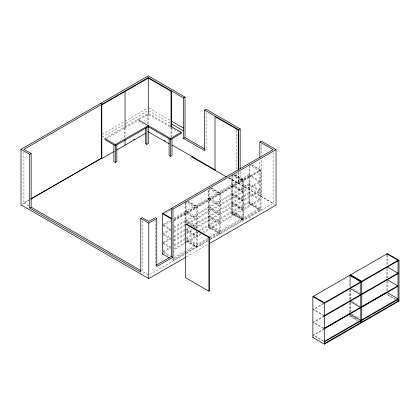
<?xml version="1.0" encoding="UTF-8"?>
<svg xmlns="http://www.w3.org/2000/svg" width="420" height="420" viewBox="0 0 420 420"><rect width="100%" height="100%" fill="white"/><g stroke="black" fill="none" stroke-linecap="round" stroke-linejoin="round"><path stroke-width="0.32" stroke-dasharray="2.1 1.58" d="M102.296 134.274L124.436 121.49M125.002 121.165L147.709 108.055M102.296 137.067L125.575 123.632M126.142 123.302L147.709 110.849M104.717 138.464L124.577 126.998M125.15 126.672L137.067 119.789M138.752 118.818L147.719 113.642M106.418 138.6L124.577 128.116M125.15 127.79L137.634 120.582M139.314 119.611L148.281 114.434L178.925 132.127M23.903 151.977L23.903 203.007L29.017 200.051M22.134 204.167L29.017 200.062M204.614 150.591L206.062 149.751L206.062 111.851M165.58 212.856L170.588 209.963M163.354 224.196L170.588 220.022M173.927 218.09L185.057 211.664L197.159 218.652L219.418 205.8L208.289 199.374L186.029 212.226M162.797 225.635L170.588 221.141M173.927 219.209L185.057 212.783L196.192 219.209L188.396 223.708M209.255 198.812L231.52 185.96L242.65 192.386L220.39 205.238L208.289 198.256L186.029 211.108L197.159 217.534L219.418 204.682M188.255 201.217L197.159 206.357L219.418 193.505L219.418 233.741L209.958 239.201M211.481 187.803L220.39 192.948L242.65 180.091L242.65 220.327L220.39 233.179L208.289 226.196L199.941 231.016M234.591 174.463L243.495 179.603L260.19 169.964L260.19 210.2L243.495 219.839L232.365 213.413L231.52 213.901L231.52 176.673M173.927 220.327L261.041 170.037L261.041 210.268L249.422 203.564L249.06 203.774L249.06 166.541M228.611 178.138L238.245 183.697L240.182 182.579L261.282 194.765L261.282 159.432M173.927 220.889L196.192 208.037L185.057 201.605M170.588 228.963L162.797 233.462L170.588 237.956M173.927 227.036L185.057 220.605L197.159 227.593L219.418 214.741L208.289 208.315L186.029 221.167M162.797 234.581L170.588 230.081M173.927 228.149L185.057 221.723L196.192 228.149L196.192 206.918L173.927 219.77L173.927 260.563L171.717 259.287M209.255 207.753L231.52 194.901L242.65 201.327L220.39 214.179L208.289 207.197L186.029 220.048L197.159 226.475L219.418 213.623M173.927 230.947L185.057 224.522M187.283 223.235L196.192 218.09M173.927 232.06L185.057 225.635M163.354 242.078L170.588 237.904M173.927 235.977L185.057 229.551L197.159 236.534L201.054 234.287M188.811 227.383L186.029 228.989L197.159 235.415L200.498 233.489M191.594 225.776L208.289 216.137L220.39 223.12L242.65 210.268L231.52 203.842L209.255 216.694M162.797 243.521L170.588 239.022M173.927 237.095L185.057 230.664L196.192 237.095L173.927 249.947M186.029 230.108L189.924 227.861M192.707 226.254L208.289 217.256L219.418 223.681L203.837 232.68M173.927 239.888L193.966 228.317M194.523 227.997L196.192 227.036M173.927 241.007L193.966 229.435M194.523 229.115L196.192 228.149M163.354 251.024L170.588 246.845M173.927 244.918L185.057 238.492L197.159 245.474L207.732 239.369M186.029 237.93L196.602 231.824M198.828 230.543L208.289 225.078L220.39 232.066L242.65 219.209L231.52 212.783L209.255 225.64M261.282 194.765L259.828 195.599L259.828 160.272M163.354 252.137L170.588 247.963M173.927 246.036L185.057 239.61M186.585 238.728L199.385 231.336M208.289 190.082L208.289 227.315L209.255 226.753L209.255 187.635M173.927 248.829L196.192 235.977M202.724 232.202L219.418 222.563M173.927 257.77L196.192 244.918M207.732 238.25L197.159 244.356L186.585 238.25M209.958 236.969L219.418 231.504M196.192 246.036L173.927 258.888L172.814 258.242M209.958 238.082L219.418 232.622M196.192 230.759L196.192 247.149L173.927 260.006L171.701 258.72M207.732 240.487L197.159 246.593L186.17 240.251M149.898 274.439L185.829 253.696M186.244 253.449L207.921 240.938M210.1 239.678L273.137 203.285L273.137 152.255M186.265 256.935L207.858 244.472M323.547 303.303L313.341 309.199L323.841 315.262M323.547 303.865L313.341 309.76L323.841 315.819M324.114 315.83L313.341 322.051L324.167 328.304M324.114 316.391L313.341 322.613L324.167 328.86M324.114 328.681L313.341 334.903L323.915 341.008M324.114 329.243L313.341 335.465L324.471 341.891M350.606 315.625L349.639 316.187L357.987 321.006M252.189 164.923L261.041 170.037M251.286 164.824L260.19 169.964M249.06 164.656L260.19 171.082L243.495 180.721L234.035 175.261M148.838 108.05L170.121 120.335M148.838 110.843L170.121 123.128M148.848 113.642L169.843 125.764M234.77 174.983L243.616 180.091L243.616 220.327L232.003 213.623L232.003 176.631M234.302 175.271L242.65 180.091M138.752 121.228L145.577 125.165M232.076 175.109L242.65 181.209L220.39 194.066L210.515 188.365M229.121 177.886L273.137 203.285M228.911 177.896L274.906 204.451M249.06 203.774L260.19 210.2M210.987 188.076L220.39 193.505M208.845 188.517L219.418 194.623L197.159 207.475L187.283 201.773M395.682 299.182L387.387 294.389L386.899 294.672L395.252 299.492M231.52 213.901L242.65 220.327M352.816 288.96L359.998 293.108M187.756 201.49L197.159 206.918M352.228 301.476L359.268 305.54M208.289 227.315L219.418 233.741M351.719 314.034L356.171 316.601M356.727 316.927L359.51 318.533M351.162 315.945L357.284 319.483M350.123 315.903L358.418 320.696M163.354 224.842L170.588 229.016M163.354 225.96L170.588 230.134M186.648 241.085L197.159 247.149L197.159 232.155M186.17 241.369L196.192 247.149M163.354 234.901L170.588 239.075M162.797 242.403L170.588 246.902M163.354 243.841L170.588 248.015M163.354 251.664L170.588 255.843M163.354 252.782L169.475 256.316M23.903 203.007L28.928 205.905M148.218 274.78L142.228 271.32L142.228 220.29M387.387 254.893L387.387 265.902M387.387 268.49L387.387 278.203M387.387 280.791L387.387 291.155M386.899 255.082L386.899 265.435M386.899 268.585L386.899 278.938M386.899 281.437L386.899 291.139M350.606 277.331L350.606 286.393M350.606 289.538L350.606 299.891M350.606 303.035L350.606 312.097M350.123 275.111L350.123 287.417M350.123 290.005L350.123 299.717M350.123 302.306L350.123 312.669M349.639 275.951L349.639 286.949M349.639 290.099L349.639 300.447M349.639 302.951L349.639 312.653M261.282 143.734L261.282 155.51M249.422 165.926L249.422 203.564M243.495 179.603L243.495 219.839M240.182 171.46L240.182 182.579M238.728 172.294L238.728 183.419M238.245 172.578L238.245 183.697M236.308 130.337L236.308 169.591M236.308 173.518L236.308 182.023M232.365 174.925L232.365 213.413M220.39 192.948L220.39 233.741L208.772 227.036L208.772 189.394M197.159 206.357L197.159 228.979M186.029 201.679L186.029 223.12M185.546 202.808L185.546 222.925M185.057 202.865L185.057 223.681M171.507 127.601L171.507 136.757M171.024 127.88L171.024 137.035M155.295 220.269L155.295 265.734M148.281 114.188L148.281 124.735M147.793 114.466L147.793 124.283M125.05 128.158L125.05 137.319M124.567 127.88L124.567 138.348M231.52 184.842L209.255 197.694L220.39 204.12L242.65 191.268L231.52 184.842M249.06 174.715L232.365 184.354L243.495 190.78L260.19 181.141L249.06 174.715M249.06 175.833L232.365 185.472L243.495 191.898L260.19 182.259L249.06 175.833M231.52 193.783L209.255 206.635L220.39 213.066L242.65 200.209L231.52 193.783M249.06 183.656L232.365 193.294L243.495 199.721L260.19 190.082L249.06 183.656M249.06 184.774L232.365 194.413L243.495 200.839L260.19 191.2L249.06 184.774M231.52 202.724L209.255 215.581L220.39 222.007L242.65 209.15L231.52 202.724M249.06 192.596L232.365 202.235L243.495 208.661L260.19 199.022L249.06 192.596M249.06 193.715L232.365 203.353L243.495 209.78L260.19 200.141L249.06 193.715M231.52 211.664L209.255 224.522L220.39 230.947L242.65 218.096L231.52 211.664M249.06 201.537L232.365 211.176L243.495 217.602L260.19 207.963L249.06 201.537M249.06 202.655L232.365 212.294L243.495 218.72L260.19 209.081L249.06 202.655"/><path stroke-width="0.63" d="M185.698 257.266L148.764 278.591L21 204.823L21 149.357L148.281 75.873L185.01 97.083L185.01 137.597L204.955 149.111M114.282 151.384L101.819 158.582L101.336 158.298L101.336 104.654L101.819 104.932L148.281 78.109L148.281 114.093M21 149.357L29.71 154.387L31.164 153.552L31.164 207.197L141.094 270.664M147.793 77.831L171.024 91.24L171.507 90.962L171.507 126.945M31.164 153.552L23.903 149.357L148.281 77.553L183.561 97.918L185.01 97.083M104.717 138.464L115.364 144.611L148.281 125.612L148.281 143.493L146.827 144.328L145.378 143.493L145.378 128.016M148.281 126.725L115.364 145.73L104.717 139.582M30.723 199.07L101.729 158.072M30.718 199.08L101.708 158.167M133.513 139.844L134.647 139.188M116.55 150.077L145.446 133.392M29.71 154.387L29.71 208.037L31.164 207.197M183.561 97.918L183.561 138.432L204.614 150.591L204.614 110.072L206.062 109.237L240.182 128.935L240.182 168.84M113.915 144.89L113.915 161.658L115.364 162.493L116.818 161.658L116.818 144.89M137.634 119.464L170.546 138.464L181.193 132.321L181.193 133.434L170.546 139.582L147.845 126.478M226.349 176.831L215.014 170.289L215.014 116.639L215.502 116.361M183.561 138.432L185.01 137.597M169.097 138.747L169.097 155.51L170.546 156.35L172.001 155.51L172.001 138.747M192.234 156.602L191.746 156.886L214.977 170.294L215.46 170.016L172.022 145.005M215.014 116.639L238.245 130.053L240.182 128.935M259.828 157.657L259.828 141.955L261.282 141.115L276.04 149.636L276.04 205.107L209.559 243.49M29.71 208.037L140.779 272.16L140.779 218.51L142.228 217.675L148.764 221.445L155.295 217.675L156.749 218.51L156.749 266.569L172.961 257.208L172.961 209.15L276.04 149.636M169.502 258.006L162.314 253.859L162.314 213.623L273.137 149.636L259.828 141.955M140.779 218.51L148.764 223.12L156.749 218.51M185.672 224.091L186.155 223.813L209.381 237.221L209.381 290.871L208.898 291.149L185.672 277.736L185.672 224.091L208.898 237.505L209.381 237.221M162.314 253.859L162.797 253.58M156.413 265.088L171.507 256.373L172.961 257.208M312.858 296.625L387.387 253.596L399 260.305L399 301.098L324.471 344.127L312.858 337.418L312.858 296.625L324.471 303.329L399 260.305M313.341 296.903L313.341 296.347L324.471 302.773L360.769 281.815L360.769 322.613L324.471 343.565M350.606 275.389L350.606 274.832L361.736 281.258L398.034 260.305L398.034 301.098L361.736 322.051M324.392 315.578L360.685 294.625L360.685 295.181L324.392 316.139M397.95 273.11L361.657 294.063L361.657 294.625L397.95 273.667L397.95 273.11L387.455 267.047M324.167 328.304L360.465 307.346L360.465 307.907L324.167 328.86M397.73 285.831L361.431 306.789L361.431 307.346L397.73 286.393L397.73 285.831L386.899 279.584M324.681 328.356L337.16 321.153M338.294 320.497L349.639 313.95L360.769 320.376L324.471 341.329M361.379 307.167L369.889 302.258M371.023 301.602L386.899 292.435L398.034 298.862L361.736 319.82M312.858 337.418L313.341 337.139M324.471 341.891L360.769 320.933M361.736 320.376L398.034 299.418M204.614 110.072L238.728 129.77L238.728 169.68M124.567 91.24L125.05 91.523L125.05 127.502M171.239 120.981L183.561 128.095M171.239 123.779L183.561 130.888M170.41 126.095L181.193 132.321M398.034 260.305L386.899 253.874L386.899 254.436M100.847 103.262L102.296 104.097M164.11 140.448L165.239 141.099M147.793 131.476L169.323 143.908M397.892 300.457L399 301.098M350.123 275.111L361.736 281.815M360.769 281.815L349.639 275.389L349.639 275.951M349.639 288.246L360.685 294.625M349.639 301.098L360.465 307.346M172.961 209.15L171.507 208.315L171.507 256.373M360.628 321.972L361.736 322.613L361.736 281.258M162.797 213.344L171.701 218.484M162.314 213.623L171.717 219.051M324.471 302.773L324.471 344.127M238.245 130.053L238.245 170.615M208.898 237.505L208.898 291.149M171.024 91.24L171.024 127.223M170.546 138.464L170.546 156.35M148.764 223.12L148.764 278.591M146.827 127.564L146.827 144.328M125.05 139.934L125.05 145.168M115.364 144.611L115.364 162.493M101.819 104.932L101.819 158.582"/></g></svg>
